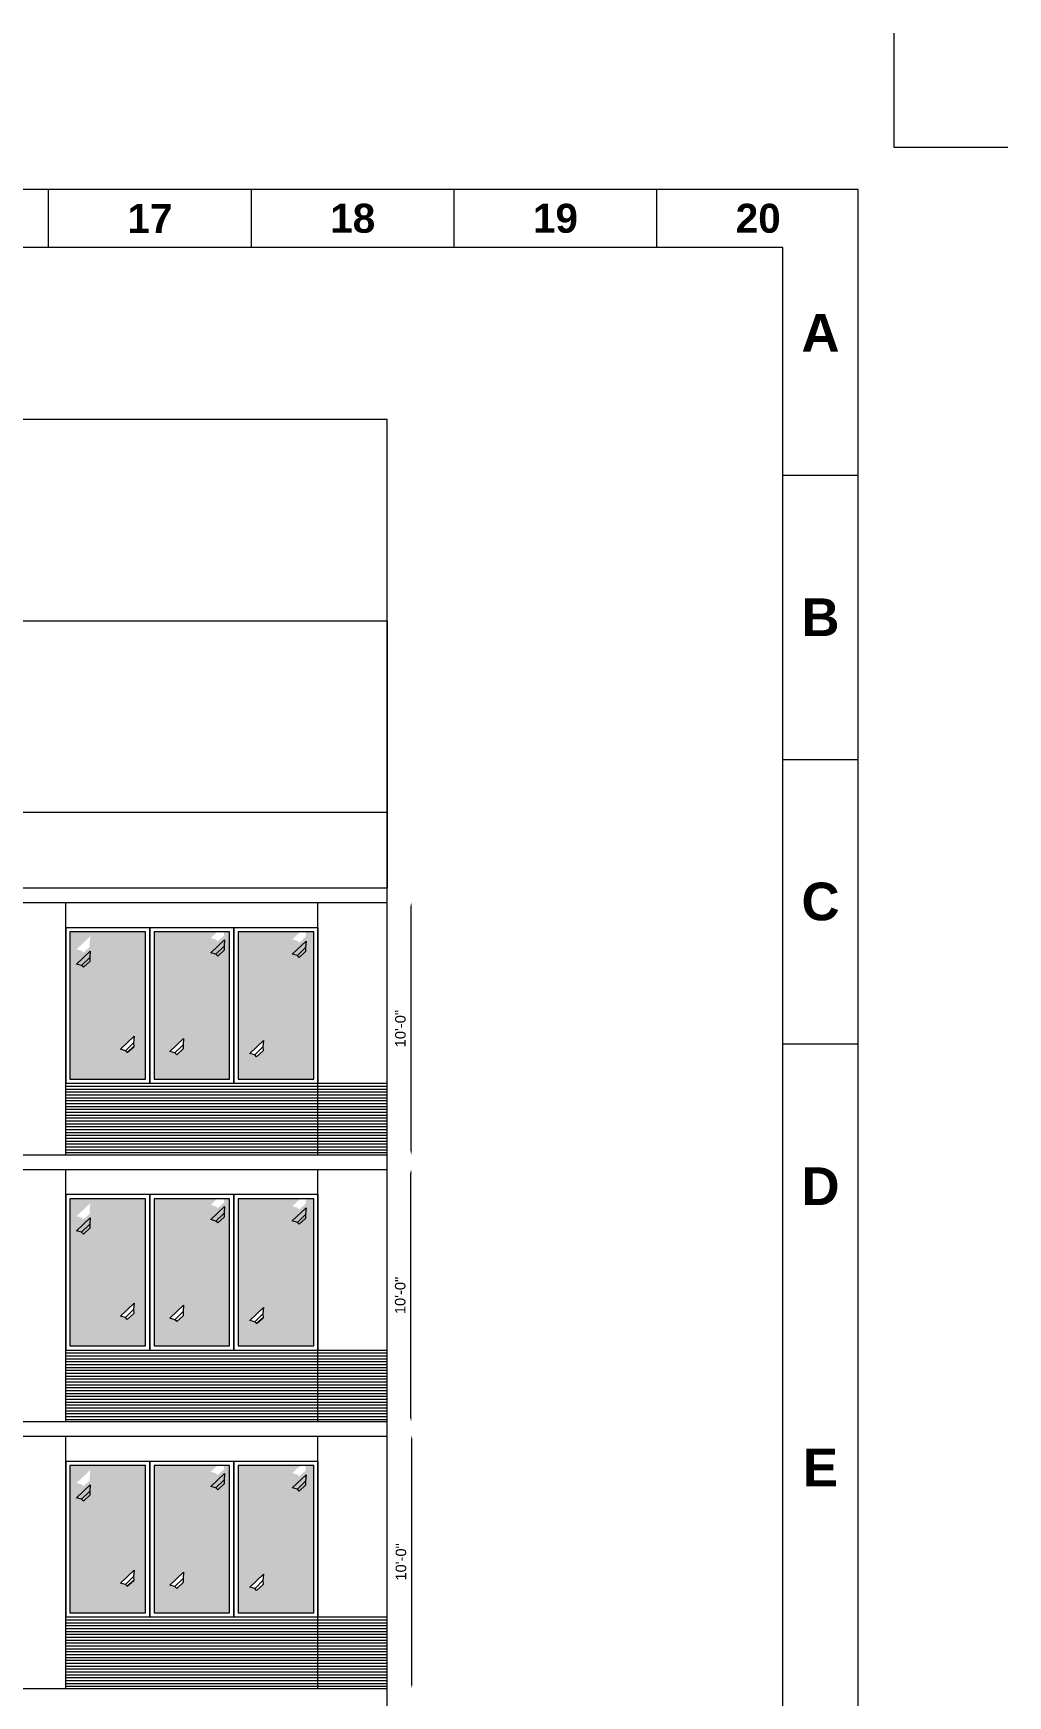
# Model space of a CAD drawing. Header units: inches. Extents: x -250485 to 735580, y -140410 to 288049.
# Drawn here: x 57968 to 58432, y 21569 to 22360 of the extents above; entities that cross this region are included whole.
import ezdxf

# ---------------------------------------------------------------- set-up
doc = ezdxf.new("R2010")
doc.units = ezdxf.units.IN
doc.header["$MEASUREMENT"] = 0
doc.header["$PDMODE"] = 35
doc.layers.get('0').update_dxf_attribs({"lineweight": 0})
doc.layers.get('Defpoints').update_dxf_attribs({"lineweight": 0})
for name, color, linetype, lineweight in [('DIM_WORKING', 7, 'Continuous', 0), ('FIX', 251, 'Continuous', 0), ('Inline', 7, 'Continuous', 0), ('Layer1', 134, 'Continuous', 0), ('MAN', 215, 'Continuous', 0), ('Outline', 7, 'Continuous', 0), ('Scale', 7, 'Continuous', 0), ('Scale_Text', 7, 'Continuous', 0), ('Titelblk', 7, 'Continuous', 25), ('TITLE', 7, 'Continuous', 20), ('Win', 5, 'Continuous', 0), ('window', 140, 'Continuous', 0)]:
    doc.layers.add(name, color=color, linetype=linetype, lineweight=lineweight)
doc.styles.get("Standard").update_dxf_attribs({"font": 'arialbd.ttf', "height": 24})
doc.styles.add('SX', font='arial.ttf')
doc.dimstyles.new('DIM1', dxfattribs={"dimtxt": 15, "dimasz": 24, "dimexe": 0, "dimexo": 0, "dimgap": 20, "dimtad": 0, "dimdec": 0, "dimzin": 3, "dimdsep": 46, "dimlunit": 3, "dimtxsty": 'SX', "dimblk": 'OPEN30', "dimcen": 0, "dimse1": 1, "dimse2": 1, "dimclrd": 256, "dimclrt": 2, "dimadec": 0, "dimazin": 0, "dimtfac": 1, "dimtdec": 0, "dimtmove": 2, "dimatfit": 0, "dimldrblk": 'OPEN30', "dimfxl": 1, "dimtvp": 1, "dimtolj": 1, "dimtzin": 3, "dimlwd": -1, "dimarcsym": 0})
pattern_1 = [(0, (48924.7229, 18258.5232), (4e-16, 1.375), [])]
pattern_2 = [(0, (48924.7229, 18385.5232), (4e-16, 1.375), [])]

# ---------------------------------------------------------------- blocks, each defined once
blk = doc.blocks.new('*D482')
at = {"layer": 'Defpoints', "color": 0, "ltscale": 30, "transparency": 16777216}
for p in [(58136.92, 21693.03), (58148.57, 21693.03), (58136.92, 21572.64)]:
    blk.add_point(p, dxfattribs=at)
at = {"layer": 'DIM_WORKING', "ltscale": 30, "transparency": 16777216}
blk.add_line((58148.57, 21574.64), (58148.57, 21691.03), dxfattribs=at)
for points in [[(58148.23, 21691.03), (58148.9, 21691.03), (58148.57, 21693.03)], [(58148.23, 21574.64), (58148.9, 21574.64), (58148.57, 21572.64)]]:
    blk.add_solid(points, dxfattribs=at)
at = {"layer": 'DIM_WORKING', "ltscale": 30, "transparency": 16777216, "insert": (58143.46, 21632.83), "char_height": 5, "attachment_point": 5, "rotation": 90, "style": 'SX'}
blk.add_mtext('\\A1;10\'-0"', dxfattribs=at)
blk = doc.blocks.new('_Open30')
at = {"color": 0, "linetype": 'ByBlock', "lineweight": -2}
for p, q in [((-1, 0.27), (0, 0)), ((0, 0), (-1, -0.27)), ((0, 0), (-1, 0))]:
    blk.add_line(p, q, dxfattribs=at)
blk = doc.blocks.new('*D483')
at = {"layer": 'Defpoints', "color": 0, "ltscale": 30, "transparency": 16777216}
for p in [(58136.92, 21819.64), (58148.22, 21819.64), (58136.92, 21699.64)]:
    blk.add_point(p, dxfattribs=at)
at = {"layer": 'DIM_WORKING', "ltscale": 30, "transparency": 16777216}
blk.add_line((58148.22, 21701.64), (58148.22, 21817.64), dxfattribs=at)
for points in [[(58147.89, 21817.64), (58148.55, 21817.64), (58148.22, 21819.64)], [(58147.89, 21701.64), (58148.55, 21701.64), (58148.22, 21699.64)]]:
    blk.add_solid(points, dxfattribs=at)
at = {"layer": 'DIM_WORKING', "ltscale": 30, "transparency": 16777216, "insert": (58143.11, 21759.64), "char_height": 5, "attachment_point": 5, "rotation": 90, "style": 'SX'}
blk.add_mtext('\\A1;10\'-0"', dxfattribs=at)
blk = doc.blocks.new('*D484')
at = {"layer": 'Defpoints', "color": 0, "ltscale": 30, "transparency": 16777216}
for p in [(58136.92, 21946.64), (58148.29, 21946.64), (58136.92, 21826.64)]:
    blk.add_point(p, dxfattribs=at)
at = {"layer": 'DIM_WORKING', "ltscale": 30, "transparency": 16777216}
blk.add_line((58148.29, 21828.64), (58148.29, 21944.64), dxfattribs=at)
for points in [[(58147.96, 21944.64), (58148.63, 21944.64), (58148.29, 21946.64)], [(58147.96, 21828.64), (58148.63, 21828.64), (58148.29, 21826.64)]]:
    blk.add_solid(points, dxfattribs=at)
at = {"layer": 'DIM_WORKING', "ltscale": 30, "transparency": 16777216, "insert": (58143.19, 21886.64), "char_height": 5, "attachment_point": 5, "rotation": 90, "style": 'SX'}
blk.add_mtext('\\A1;10\'-0"', dxfattribs=at)
blk = doc.blocks.new('PAGE')
at = {"layer": 'Inline', "color": 252, "lineweight": 15}
blk.add_lwpolyline([(178051640.63, 22656441.11), (178051640.63, 22657235.79), (178050505.36, 22657235.79), (178050505.36, 22656441.11)], close=True, dxfattribs=at)
at = {"layer": 'Outline', "color": 252, "lineweight": 15}
for p, q in [((178051662.57, 22657252.66), (178050483.42, 22657252.66)), ((178051662.57, 22656424.24), (178051662.57, 22657252.66))]:
    blk.add_line(p, q, dxfattribs=at)
at = {"layer": 'Scale', "color": 252, "lineweight": 9}
for p, q in [((178051426.98, 22657235.79), (178051426.98, 22657252.66)), ((178051485.98, 22657235.79), (178051485.98, 22657252.66)), ((178051544.98, 22657235.79), (178051544.98, 22657252.66)), ((178051603.97, 22657235.79), (178051603.97, 22657252.66)), ((178051640.63, 22657169.57), (178051662.57, 22657169.57)), ((178051640.63, 22657086.79), (178051662.57, 22657086.79)), ((178051640.63, 22657004.01), (178051662.57, 22657004.01))]:
    blk.add_line(p, q, dxfattribs=at)
at = {"layer": 'Scale_Text', "color": 252, "lineweight": 13, "attachment_point": 5}
for s, insert, char_height, width in [('17', (178051456.48, 22657244.22), 8.435, 2.5102), ('18', (178051515.48, 22657244.22), 8.435, 2.5102), ('19', (178051574.48, 22657244.22), 8.435, 2.5102), ('20', (178051633.47, 22657244.22), 8.435, 2.5102), ('A', (178051651.6, 22657210.97), 10.97, 8.3603), ('B', (178051651.6, 22657128.18), 10.97, 8.3603), ('C', (178051651.6, 22657045.4), 10.97, 8.3603), ('D', (178051651.6, 22656962.62), 10.97, 8.3603), ('E', (178051651.6, 22656880.75), 10.97, 8.3603)]:
    blk.add_mtext(s, dxfattribs=dict(at, insert=insert, char_height=char_height, width=width))
blk = doc.blocks.new('Title')
at = {"layer": 'Defpoints', "color": 1, "ltscale": 10}
blk.add_lwpolyline([(-98623, -85271), (-98623, -85371), (-98523, -85371)], dxfattribs=at)
at = {"layer": 'Titelblk', "color": 3, "linetype": 'Continuous', "lineweight": 0, "xscale": 3.014611567961765, "yscale": 3.014611567959946, "zscale": 3.014611567966516}
blk.add_blockref('PAGE', (-536855255.8, -68388224), dxfattribs=at)

msp = doc.modelspace()

# ---------------------------------------------------------------- hatches: boundary and pattern name
at = {"layer": 'DIM_WORKING', "ltscale": 30}
h = msp.add_hatch(color=256, dxfattribs=at)
h.set_gradient(color1=(191, 203, 212), one_color=1, tint=1, name='CURVED')
h.paths.add_polyline_path([(57992.33, 21922.82), (57991.47, 21923.69), (57989.03, 21924.38), (57995.6, 21930.57), (57995.34, 21927.52), (57995.38, 21925.61)], flags=16)
h.paths.add_polyline_path([(58016.48, 21882.97), (58016.22, 21879.92), (58016.26, 21878.01), (58013.2, 21875.22), (58012.35, 21876.09), (58009.91, 21876.78)], flags=16)
h.paths.add_polyline_path([(58039.99, 21881.98), (58039.73, 21878.93), (58039.77, 21877.02), (58036.71, 21874.23), (58035.86, 21875.1), (58033.42, 21875.79)], flags=16)
h.paths.add_polyline_path([(58078.03, 21880.98), (58077.78, 21877.93), (58077.82, 21876.02), (58074.76, 21873.23), (58073.9, 21874.1), (58071.46, 21874.78)], flags=16)
h.paths.add_polyline_path([(58101.92, 21932.64), (58065.92, 21932.64), (58065.92, 21862.64), (58101.92, 21862.64)])
h.paths.add_polyline_path([(58061.92, 21932.64), (58025.92, 21932.64), (58025.92, 21862.64), (58061.92, 21862.64)])
h.paths.add_polyline_path([(58021.92, 21932.64), (57985.92, 21932.64), (57985.92, 21862.64), (58021.92, 21862.64)])
h.paths.add_polyline_path([(58059.24, 21932.64), (58056.02, 21932.64), (58052.93, 21929.72), (58055.37, 21929.04), (58056.22, 21928.17), (58059.28, 21930.96)])
h.paths.add_polyline_path([(58098.07, 21932.64), (58095.48, 21932.64), (58091.72, 21929.09), (58094.16, 21928.41), (58095.02, 21927.54), (58098.08, 21930.33), (58098.03, 21932.24)])
h = msp.add_hatch(color=256, dxfattribs=at)
h.set_gradient(color1=(191, 203, 212), one_color=1, tint=1, name='CURVED')
h.paths.add_polyline_path([(57992.33, 21795.82), (57991.47, 21796.69), (57989.03, 21797.38), (57995.6, 21803.57), (57995.34, 21800.52), (57995.38, 21798.61)], flags=16)
h.paths.add_polyline_path([(58016.48, 21755.97), (58016.22, 21752.92), (58016.26, 21751.01), (58013.2, 21748.22), (58012.35, 21749.09), (58009.91, 21749.78)], flags=16)
h.paths.add_polyline_path([(58039.99, 21754.98), (58039.73, 21751.93), (58039.77, 21750.02), (58036.71, 21747.23), (58035.86, 21748.1), (58033.42, 21748.79)], flags=16)
h.paths.add_polyline_path([(58078.03, 21753.98), (58077.78, 21750.93), (58077.82, 21749.02), (58074.76, 21746.23), (58073.9, 21747.1), (58071.46, 21747.78)], flags=16)
h.paths.add_polyline_path([(58101.92, 21805.64), (58065.92, 21805.64), (58065.92, 21735.64), (58101.92, 21735.64)])
h.paths.add_polyline_path([(58061.92, 21805.64), (58025.92, 21805.64), (58025.92, 21735.64), (58061.92, 21735.64)])
h.paths.add_polyline_path([(58021.92, 21805.64), (57985.92, 21805.64), (57985.92, 21735.64), (58021.92, 21735.64)])
h.paths.add_polyline_path([(58059.24, 21805.64), (58056.02, 21805.64), (58052.93, 21802.72), (58055.37, 21802.04), (58056.22, 21801.17), (58059.28, 21803.96)])
h.paths.add_polyline_path([(58098.07, 21805.64), (58095.48, 21805.64), (58091.72, 21802.09), (58094.16, 21801.41), (58095.02, 21800.54), (58098.08, 21803.33), (58098.03, 21805.24)])
h = msp.add_hatch(color=256, dxfattribs=at)
h.set_gradient(color1=(191, 203, 212), one_color=1, tint=1, name='CURVED')
h.paths.add_polyline_path([(57992.33, 21668.82), (57991.47, 21669.69), (57989.03, 21670.38), (57995.6, 21676.57), (57995.34, 21673.52), (57995.38, 21671.61)], flags=16)
h.paths.add_polyline_path([(58016.48, 21628.97), (58016.22, 21625.92), (58016.26, 21624.01), (58013.2, 21621.22), (58012.35, 21622.09), (58009.91, 21622.78)], flags=16)
h.paths.add_polyline_path([(58039.99, 21627.98), (58039.73, 21624.93), (58039.77, 21623.02), (58036.71, 21620.23), (58035.86, 21621.1), (58033.42, 21621.79)], flags=16)
h.paths.add_polyline_path([(58078.03, 21626.98), (58077.78, 21623.93), (58077.82, 21622.02), (58074.76, 21619.23), (58073.9, 21620.1), (58071.46, 21620.78)], flags=16)
h.paths.add_polyline_path([(58101.92, 21678.64), (58065.92, 21678.64), (58065.92, 21608.64), (58101.92, 21608.64)])
h.paths.add_polyline_path([(58061.92, 21678.64), (58025.92, 21678.64), (58025.92, 21608.64), (58061.92, 21608.64)])
h.paths.add_polyline_path([(58021.92, 21678.64), (57985.92, 21678.64), (57985.92, 21608.64), (58021.92, 21608.64)])
h.paths.add_polyline_path([(58059.24, 21678.64), (58056.02, 21678.64), (58052.93, 21675.72), (58055.37, 21675.04), (58056.22, 21674.17), (58059.28, 21676.96)])
h.paths.add_polyline_path([(58098.07, 21678.64), (58095.48, 21678.64), (58091.72, 21675.09), (58094.16, 21674.41), (58095.02, 21673.54), (58098.08, 21676.33), (58098.03, 21678.24)])
at = {"layer": 'FIX', "ltscale": 30}
h = msp.add_hatch(dxfattribs=at)
h.set_pattern_fill('ANSI31', color=256, scale=11, angle=315, style=0)
h.set_pattern_definition([(0, (48924.7229, 18512.5232), (4e-16, 1.375), [])])
h.paths.add_polyline_path([(57154.92, 21946.64), (57010.92, 21946.64), (57010.92, 21912.64), (57154.92, 21912.64)])
h.paths.add_polyline_path([(57154.92, 21860.64), (57010.92, 21860.64), (57010.92, 21826.64), (57154.92, 21826.64)])
h.paths.add_polyline_path([(56922.17, 21860.64), (56847.17, 21860.64), (56847.17, 21826.64), (56922.17, 21826.64)])
h.paths.add_polyline_path([(57394.42, 21946.64), (57250.42, 21946.64), (57250.42, 21912.64), (57394.42, 21912.64)])
h.paths.add_polyline_path([(57394.42, 21860.64), (57250.42, 21860.64), (57250.42, 21826.64), (57394.42, 21826.64)])
h.paths.add_polyline_path([(57535.17, 21946.64), (57515.17, 21946.64), (57515.17, 21912.64), (57535.17, 21912.64)])
h.paths.add_polyline_path([(57535.17, 21891.15), (57515.17, 21891.15), (57515.17, 21826.64), (57535.17, 21826.64)])
h.paths.add_polyline_path([(57633.92, 21946.64), (57573.92, 21946.64), (57573.92, 21912.64), (57633.92, 21912.64)])
h.paths.add_polyline_path([(57633.92, 21860.64), (57573.92, 21860.64), (57573.92, 21826.64), (57633.92, 21826.64)])
h.paths.add_polyline_path([(57729.42, 21946.64), (57640.67, 21946.64), (57640.67, 21912.64), (57662.92, 21912.64), (57662.92, 21914.64), (57716.92, 21914.64), (57716.92, 21912.64), (57729.42, 21912.64)])
h.paths.add_polyline_path([(57729.42, 21860.64), (57640.67, 21860.64), (57640.67, 21826.64), (57729.42, 21826.64)])
h.paths.add_polyline_path([(57873.42, 21860.64), (57729.42, 21860.64), (57729.42, 21826.64), (57873.42, 21826.64)])
h.paths.add_polyline_path([(57873.42, 21946.64), (57729.42, 21946.64), (57729.42, 21912.64), (57873.42, 21912.64)])
h.paths.add_polyline_path([(57951.71, 21946.64), (57897.71, 21946.64), (57897.71, 21914.64), (57951.71, 21914.64)])
h.paths.add_polyline_path([(57951.71, 21860.64), (57897.71, 21860.64), (57897.71, 21826.64), (57951.71, 21826.64)])
h.paths.add_polyline_path([(58103.92, 21860.64), (58063.92, 21860.64), (58023.92, 21860.64), (57983.92, 21860.64), (57983.92, 21826.64), (58103.92, 21826.64)])
h.paths.add_polyline_path([(58136.92, 21860.64), (58103.92, 21860.64), (58103.92, 21826.64), (58136.92, 21826.64)])
h = msp.add_hatch(dxfattribs=at)
h.set_pattern_fill('ANSI31', color=256, scale=11, angle=315, style=0)
h.set_pattern_definition(pattern_2)
h.paths.add_polyline_path([(58103.92, 21733.64), (58063.92, 21733.64), (58023.92, 21733.64), (57983.92, 21733.64), (57983.92, 21699.64), (58103.92, 21699.64)])
h = msp.add_hatch(dxfattribs=at)
h.set_pattern_fill('ANSI31', color=256, scale=11, angle=315, style=0)
h.set_pattern_definition(pattern_2)
h.paths.add_polyline_path([(58136.92, 21733.64), (58103.92, 21733.64), (58103.92, 21699.64), (58136.92, 21699.64)])
h = msp.add_hatch(dxfattribs=at)
h.set_pattern_fill('ANSI31', color=256, scale=11, angle=315, style=0)
h.set_pattern_definition(pattern_1)
h.paths.add_polyline_path([(58103.92, 21606.64), (58063.92, 21606.64), (58023.92, 21606.64), (57983.92, 21606.64), (57983.92, 21572.64), (58103.92, 21572.64)])
h = msp.add_hatch(dxfattribs=at)
h.set_pattern_fill('ANSI31', color=256, scale=11, angle=315, style=0)
h.set_pattern_definition(pattern_1)
h.paths.add_polyline_path([(58136.92, 21606.64), (58103.92, 21606.64), (58103.92, 21572.64), (58136.92, 21572.64)])

# ---------------------------------------------------------------- linework, layer by layer
at = {"layer": 'DIM_WORKING', "ltscale": 30}
for p, q in [((58136.92, 21953.64), (58136.92, 21989.64)), ((57983.92, 21934.64), (57983.92, 21860.64)), ((58103.92, 21860.64), (58103.92, 21934.64)), ((57983.92, 21860.64), (58103.92, 21860.64)), ((57983.92, 21807.64), (57983.92, 21733.64)), ((58103.92, 21733.64), (58103.92, 21807.64)), ((57983.92, 21733.64), (58103.92, 21733.64)), ((57983.92, 21680.64), (57983.92, 21606.64)), ((58103.92, 21606.64), (58103.92, 21680.64)), ((57983.92, 21606.64), (58103.92, 21606.64))]:
    msp.add_line(p, q, dxfattribs=at)
at = {"layer": 'FIX', "ltscale": 30}
for p, q in [((58136.92, 21826.64), (58136.92, 21953.64)), ((57983.92, 21826.64), (57983.92, 21946.64)), ((58103.92, 21826.64), (58103.92, 21946.64)), ((58136.92, 21699.64), (58136.92, 21826.64)), ((57983.92, 21699.64), (57983.92, 21819.64)), ((58103.92, 21699.64), (58103.92, 21819.64)), ((58136.92, 21572.64), (58136.92, 21699.64)), ((57983.92, 21572.64), (57983.92, 21692.64)), ((58103.92, 21572.64), (58103.92, 21692.64)), ((58136.92, 21445.64), (58136.92, 21572.64))]:
    msp.add_line(p, q, dxfattribs=at)
for points in [[(57856.17, 22080.64), (58136.92, 22080.64)], [(56612.69, 21953.64), (58136.92, 21953.64)], [(57983.92, 21860.64), (58136.92, 21860.64)], [(56612.69, 21826.64), (58136.92, 21826.64)], [(56842.17, 21826.64), (58136.92, 21826.64)], [(57983.92, 21733.64), (58136.92, 21733.64)], [(56612.69, 21699.64), (58136.92, 21699.64)], [(56842.17, 21699.64), (58136.92, 21699.64)], [(57983.92, 21606.64), (58136.92, 21606.64)], [(56612.69, 21572.64), (58136.92, 21572.64)], [(56842.17, 21572.64), (58136.92, 21572.64)]]:
    msp.add_lwpolyline(points, dxfattribs=at)
at = {"layer": 'Layer1', "ltscale": 30}
for p, q in [((57856.17, 22176.64), (58136.92, 22176.64)), ((57856.17, 22080.64), (58136.92, 22080.64)), ((58136.92, 22080.64), (58136.92, 21953.64)), ((58052.93, 21922.72), (58059.5, 21928.92)), ((58055.21, 21921.88), (58059.24, 21925.87)), ((58091.72, 21922.09), (58098.29, 21928.29)), ((58094, 21921.25), (58098.03, 21925.24)), ((57989.03, 21917.38), (57995.6, 21923.57)), ((57991.31, 21916.53), (57995.34, 21920.52)), ((57992.33, 21915.82), (57995.38, 21918.61)), ((58056.22, 21921.17), (58059.28, 21923.96)), ((58095.02, 21920.54), (58098.08, 21923.33)), ((58009.91, 21876.78), (58016.48, 21882.97)), ((58012.18, 21875.93), (58016.22, 21879.92)), ((58013.2, 21875.22), (58016.26, 21878.01)), ((58033.42, 21875.79), (58039.99, 21881.98)), ((58035.7, 21874.94), (58039.73, 21878.93)), ((58071.46, 21874.78), (58078.03, 21880.98)), ((58073.74, 21873.94), (58077.78, 21877.93)), ((58036.71, 21874.23), (58039.77, 21877.02)), ((58074.76, 21873.23), (58077.82, 21876.02)), ((58052.93, 21795.72), (58059.5, 21801.92)), ((58055.21, 21794.88), (58059.24, 21798.87)), ((58091.72, 21795.09), (58098.29, 21801.29)), ((58094, 21794.25), (58098.03, 21798.24)), ((57989.03, 21790.38), (57995.6, 21796.57)), ((57991.31, 21789.53), (57995.34, 21793.52)), ((57992.33, 21788.82), (57995.38, 21791.61)), ((58056.22, 21794.17), (58059.28, 21796.96)), ((58095.02, 21793.54), (58098.08, 21796.33)), ((58009.91, 21749.78), (58016.48, 21755.97)), ((58012.18, 21748.93), (58016.22, 21752.92)), ((58013.2, 21748.22), (58016.26, 21751.01)), ((58033.42, 21748.79), (58039.99, 21754.98)), ((58035.7, 21747.94), (58039.73, 21751.93)), ((58071.46, 21747.78), (58078.03, 21753.98)), ((58073.74, 21746.94), (58077.78, 21750.93)), ((58036.71, 21747.23), (58039.77, 21750.02)), ((58074.76, 21746.23), (58077.82, 21749.02)), ((58052.93, 21668.72), (58059.5, 21674.92)), ((58055.21, 21667.88), (58059.24, 21671.87)), ((58091.72, 21668.09), (58098.29, 21674.29)), ((57989.03, 21663.38), (57995.6, 21669.57)), ((57991.31, 21662.53), (57995.34, 21666.52)), ((57992.33, 21661.82), (57995.38, 21664.61)), ((58056.22, 21667.17), (58059.28, 21669.96)), ((58094, 21667.25), (58098.03, 21671.24)), ((58095.02, 21666.54), (58098.08, 21669.33)), ((58009.91, 21622.78), (58016.48, 21628.97)), ((58012.18, 21621.93), (58016.22, 21625.92)), ((58033.42, 21621.79), (58039.99, 21627.98)), ((58035.7, 21620.94), (58039.73, 21624.93)), ((58071.46, 21620.78), (58078.03, 21626.98)), ((58013.2, 21621.22), (58016.26, 21624.01)), ((58036.71, 21620.23), (58039.77, 21623.02)), ((58073.74, 21619.94), (58077.78, 21623.93)), ((58074.76, 21619.23), (58077.82, 21622.02))]:
    msp.add_line(p, q, dxfattribs=at)
for points in [[(58136.92, 21989.64), (58136.92, 22176.64)], [(58059.5, 21928.92), (58059.24, 21925.87), (58059.28, 21923.96), (58056.22, 21921.17), (58055.37, 21922.04), (58052.93, 21922.72)], [(58098.29, 21928.29), (58098.03, 21925.24), (58098.08, 21923.33), (58095.02, 21920.54), (58094.16, 21921.41), (58091.72, 21922.09)], [(57995.6, 21923.57), (57995.34, 21920.52), (57995.38, 21918.61), (57992.33, 21915.82), (57991.47, 21916.69), (57989.03, 21917.38)], [(58016.48, 21882.97), (58016.22, 21879.92), (58016.26, 21878.01), (58013.2, 21875.22), (58012.35, 21876.09), (58009.91, 21876.78)], [(58039.99, 21881.98), (58039.73, 21878.93), (58039.77, 21877.02), (58036.71, 21874.23), (58035.86, 21875.1), (58033.42, 21875.79)], [(58078.03, 21880.98), (58077.78, 21877.93), (58077.82, 21876.02), (58074.76, 21873.23), (58073.9, 21874.1), (58071.46, 21874.78)], [(58059.5, 21801.92), (58059.24, 21798.87), (58059.28, 21796.96), (58056.22, 21794.17), (58055.37, 21795.04), (58052.93, 21795.72)], [(58098.29, 21801.29), (58098.03, 21798.24), (58098.08, 21796.33), (58095.02, 21793.54), (58094.16, 21794.41), (58091.72, 21795.09)], [(57995.6, 21796.57), (57995.34, 21793.52), (57995.38, 21791.61), (57992.33, 21788.82), (57991.47, 21789.69), (57989.03, 21790.38)], [(58016.48, 21755.97), (58016.22, 21752.92), (58016.26, 21751.01), (58013.2, 21748.22), (58012.35, 21749.09), (58009.91, 21749.78)], [(58039.99, 21754.98), (58039.73, 21751.93), (58039.77, 21750.02), (58036.71, 21747.23), (58035.86, 21748.1), (58033.42, 21748.79)], [(58078.03, 21753.98), (58077.78, 21750.93), (58077.82, 21749.02), (58074.76, 21746.23), (58073.9, 21747.1), (58071.46, 21747.78)], [(58059.5, 21674.92), (58059.24, 21671.87), (58059.28, 21669.96), (58056.22, 21667.17), (58055.37, 21668.04), (58052.93, 21668.72)], [(58098.29, 21674.29), (58098.03, 21671.24), (58098.08, 21669.33), (58095.02, 21666.54), (58094.16, 21667.41), (58091.72, 21668.09)], [(57995.6, 21669.57), (57995.34, 21666.52), (57995.38, 21664.61), (57992.33, 21661.82), (57991.47, 21662.69), (57989.03, 21663.38)], [(58016.48, 21628.97), (58016.22, 21625.92), (58016.26, 21624.01), (58013.2, 21621.22), (58012.35, 21622.09), (58009.91, 21622.78)], [(58039.99, 21627.98), (58039.73, 21624.93), (58039.77, 21623.02), (58036.71, 21620.23), (58035.86, 21621.1), (58033.42, 21621.79)], [(58078.03, 21626.98), (58077.78, 21623.93), (58077.82, 21622.02), (58074.76, 21619.23), (58073.9, 21620.1), (58071.46, 21620.78)]]:
    msp.add_lwpolyline(points, dxfattribs=at)
at = {"layer": 'MAN', "ltscale": 30}
msp.add_lwpolyline([(56842.17, 21989.64), (58136.92, 21989.64)], dxfattribs=at)
at = {"layer": 'Win', "ltscale": 30}
for points in [[(56842.17, 21953.64), (58136.92, 21953.64)], [(56842.17, 21946.64), (58136.92, 21946.64)], [(56842.17, 21826.64), (58136.92, 21826.64)], [(56842.17, 21819.64), (58136.92, 21819.64)], [(56842.17, 21699.64), (58136.92, 21699.64)], [(56842.17, 21692.64), (58136.92, 21692.64)], [(56842.17, 21572.64), (58136.92, 21572.64)]]:
    msp.add_lwpolyline(points, dxfattribs=at)
at = {"layer": 'window', "ltscale": 30}
for p, q in [((58023.92, 21934.64), (58023.92, 21860.64)), ((58063.92, 21934.64), (58063.92, 21860.64)), ((58103.92, 21934.64), (58103.92, 21860.64)), ((58023.92, 21807.64), (58023.92, 21733.64)), ((58063.92, 21807.64), (58063.92, 21733.64)), ((58103.92, 21807.64), (58103.92, 21733.64)), ((58023.92, 21680.64), (58023.92, 21606.64)), ((58063.92, 21680.64), (58063.92, 21606.64)), ((58103.92, 21680.64), (58103.92, 21606.64))]:
    msp.add_line(p, q, dxfattribs=at)
for points in [[(58023.92, 21934.64), (57983.92, 21934.64), (57983.92, 21860.64), (58023.92, 21860.64)], [(58063.92, 21934.64), (58023.92, 21934.64), (58023.92, 21860.64), (58063.92, 21860.64)], [(58103.92, 21934.64), (58063.92, 21934.64), (58063.92, 21860.64), (58103.92, 21860.64)], [(58021.92, 21932.64), (57985.92, 21932.64), (57985.92, 21862.64), (58021.92, 21862.64)], [(58061.92, 21932.64), (58025.92, 21932.64), (58025.92, 21862.64), (58061.92, 21862.64)], [(58101.92, 21932.64), (58065.92, 21932.64), (58065.92, 21862.64), (58101.92, 21862.64)], [(58023.92, 21807.64), (57983.92, 21807.64), (57983.92, 21733.64), (58023.92, 21733.64)], [(58063.92, 21807.64), (58023.92, 21807.64), (58023.92, 21733.64), (58063.92, 21733.64)], [(58103.92, 21807.64), (58063.92, 21807.64), (58063.92, 21733.64), (58103.92, 21733.64)], [(58021.92, 21805.64), (57985.92, 21805.64), (57985.92, 21735.64), (58021.92, 21735.64)], [(58061.92, 21805.64), (58025.92, 21805.64), (58025.92, 21735.64), (58061.92, 21735.64)], [(58101.92, 21805.64), (58065.92, 21805.64), (58065.92, 21735.64), (58101.92, 21735.64)], [(58023.92, 21680.64), (57983.92, 21680.64), (57983.92, 21606.64), (58023.92, 21606.64)], [(58063.92, 21680.64), (58023.92, 21680.64), (58023.92, 21606.64), (58063.92, 21606.64)], [(58103.92, 21680.64), (58063.92, 21680.64), (58063.92, 21606.64), (58103.92, 21606.64)], [(58021.92, 21678.64), (57985.92, 21678.64), (57985.92, 21608.64), (58021.92, 21608.64)], [(58061.92, 21678.64), (58025.92, 21678.64), (58025.92, 21608.64), (58061.92, 21608.64)], [(58101.92, 21678.64), (58065.92, 21678.64), (58065.92, 21608.64), (58101.92, 21608.64)]]:
    msp.add_lwpolyline(points, close=True, dxfattribs=at)

# ---------------------------------------------------------------- block references
at = {"layer": 'TITLE', "xscale": 0.5425392190591083, "yscale": 0.5425392190518323, "zscale": 0.5425392145730539}
msp.add_blockref('Title', (111884.79, 68623.22), dxfattribs=at)

# ---------------------------------------------------------------- dimensions: what is measured, and where the dimension line sits
at = {"layer": 'DIM_WORKING', "ltscale": 30}
for base, p1, p2, picture, middle in [((58148.29, 21946.64), (58136.92, 21826.64), (58136.92, 21946.64), '*D484', (58143.19, 21886.64)), ((58148.22, 21819.64), (58136.92, 21699.64), (58136.92, 21819.64), '*D483', (58143.11, 21759.64)), ((58148.57, 21693.03), (58136.92, 21572.64), (58136.92, 21693.03), '*D482', (58143.46, 21632.83))]:
    dim = msp.add_linear_dim(base=base, p1=p1, p2=p2, angle=90, dimstyle='DIM1', override={"dimtxt": 5, "dimasz": 2, "dimgap": 3, "dimclrt": 256, "dimfxl": 4, "dimarcsym": 1}, dxfattribs=at)
    dim.commit()
    dim.dimension.update_dxf_attribs({"geometry": picture, "text_midpoint": middle})

doc.saveas('drawing.dxf')
